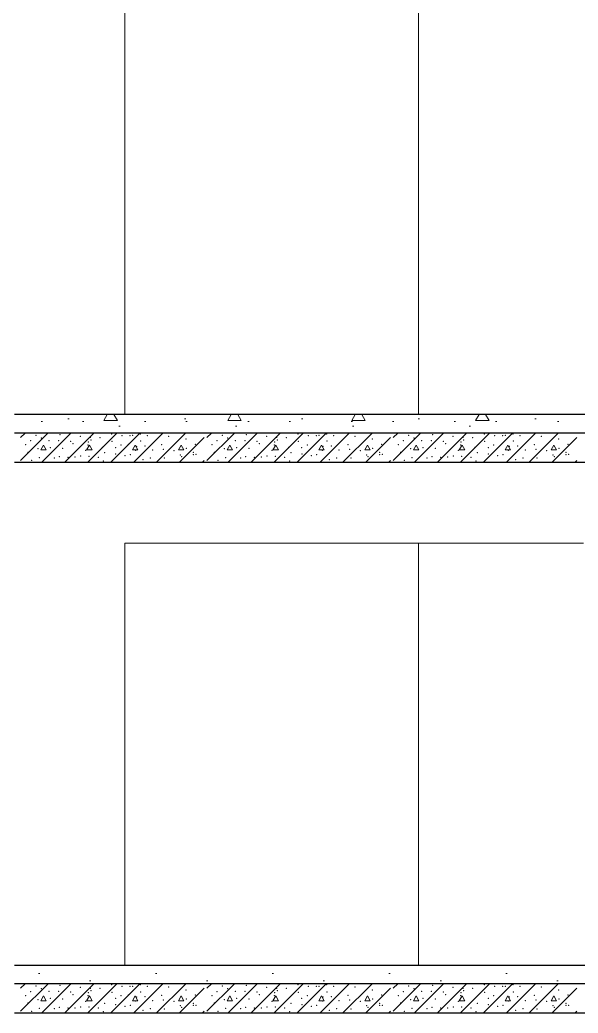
# Model space of a CAD drawing. Header units: millimetres. Extents: x 18162 to 7085488, y 72188 to 247925.
# Drawn here: x 4244242 to 4247283, y 125493 to 130903 of the extents above; entities that cross this region are included whole.
import ezdxf

# ---------------------------------------------------------------- set-up
doc = ezdxf.new("R2010")
doc.units = ezdxf.units.MM
doc.header["$MEASUREMENT"] = 0
doc.layers.add('Archicad Doors', color=7, linetype='Continuous')
doc.layers.add('Structural - Bearing', color=7, linetype='Continuous')
pattern_1 = [(0, (4294986.6, 104752.7), (0, 1169.134), [73.125, -601.875]), (0, (4295324.1, 105337.3), (0, 1169.134), [73.125, -601.875]), (60, (4294986.6, 104752.7), (-1012.5, 584.567), [73.125, -601.875]), (60, (4295661.6, 104752.7), (-1012.5, 584.567), [73.125, -601.875]), (120, (4295059.7, 104752.7), (1012.5, 584.567), [73.125, -601.875]), (120, (4295734.7, 104752.7), (1012.5, 584.567), [73.125, -601.875]), (0, (4294986.58, 104865.2), (0, 225), [0, -225, 0, -337.5]), (45, (4295099.08, 104865.2), (-159.099, 159.099), [0, -168.75, 0, -281.25])]

# ---------------------------------------------------------------- blocks, each defined once
blk = doc.blocks.new('*X1334', base_point=(4294986.6, 104752.7))
at = {"layer": 'Structural - Bearing', "color": 7, "linetype": 'Continuous', "lineweight": 9}
for p, q in [((4244245.4, 125628), (4244270.1, 125652.7)), ((4244245.4, 125503), (4244395.1, 125652.7)), ((4244360.1, 125492.7), (4244520.1, 125652.7)), ((4244485.1, 125492.7), (4244645.1, 125652.7)), ((4244610.1, 125492.7), (4244770.1, 125652.7)), ((4244735.1, 125492.7), (4244895.1, 125652.7)), ((4244860.1, 125492.7), (4245020.1, 125652.7)), ((4244985.1, 125492.7), (4245145.1, 125652.7)), ((4245260.5, 125628), (4245285.2, 125652.7)), ((4245260.5, 125503), (4245410.2, 125652.7)), ((4245375.2, 125492.7), (4245535.2, 125652.7)), ((4245500.2, 125492.7), (4245660.2, 125652.7)), ((4245625.2, 125492.7), (4245785.2, 125652.7)), ((4245750.2, 125492.7), (4245910.2, 125652.7)), ((4245875.2, 125492.7), (4246035.2, 125652.7)), ((4246000.2, 125492.7), (4246160.2, 125652.7)), ((4246275.7, 125628), (4246300.3, 125652.7)), ((4246275.7, 125503), (4246425.3, 125652.7)), ((4246390.3, 125492.7), (4246550.3, 125652.7)), ((4246515.3, 125492.7), (4246675.3, 125652.7)), ((4246640.3, 125492.7), (4246800.3, 125652.7)), ((4246765.3, 125492.7), (4246925.3, 125652.7)), ((4246890.3, 125492.7), (4247050.3, 125652.7)), ((4247015.3, 125492.7), (4247175.3, 125652.7)), ((4244355.3, 125560.4), (4244370.4, 125586.4)), ((4244370.4, 125586.4), (4244385.3, 125560.3)), ((4244605.3, 125560.4), (4244620.4, 125586.4)), ((4244620.4, 125586.4), (4244635.3, 125560.3)), ((4244855.3, 125560.4), (4244870.4, 125586.4)), ((4244870.4, 125586.4), (4244885.3, 125560.3)), ((4245105.3, 125560.4), (4245120.4, 125586.4)), ((4245110.1, 125492.7), (4245245.4, 125628)), ((4245120.4, 125586.4), (4245135.3, 125560.3)), ((4245370.4, 125560.4), (4245385.5, 125586.4)), ((4245385.5, 125586.4), (4245400.4, 125560.3)), ((4245620.4, 125560.4), (4245635.5, 125586.4)), ((4245635.5, 125586.4), (4245650.4, 125560.3)), ((4245870.4, 125560.4), (4245885.5, 125586.4)), ((4245885.5, 125586.4), (4245900.4, 125560.3)), ((4246120.4, 125560.4), (4246135.5, 125586.4)), ((4246125.2, 125492.7), (4246260.5, 125628)), ((4246135.5, 125586.4), (4246150.4, 125560.3)), ((4246385.5, 125560.4), (4246400.7, 125586.4)), ((4246400.7, 125586.4), (4246415.6, 125560.3)), ((4246635.5, 125560.4), (4246650.7, 125586.4)), ((4246650.7, 125586.4), (4246665.6, 125560.3)), ((4246885.5, 125560.4), (4246900.7, 125586.4)), ((4246900.7, 125586.4), (4246915.6, 125560.3)), ((4247135.5, 125560.4), (4247150.7, 125586.4)), ((4247140.3, 125492.7), (4247275.7, 125628)), ((4247150.7, 125586.4), (4247165.6, 125560.3)), ((4244385.3, 125560.3), (4244355.3, 125560.4)), ((4244635.3, 125560.3), (4244605.3, 125560.4)), ((4244885.3, 125560.3), (4244855.3, 125560.4)), ((4245135.3, 125560.3), (4245105.3, 125560.4)), ((4245400.4, 125560.3), (4245370.4, 125560.4)), ((4245650.4, 125560.3), (4245620.4, 125560.4)), ((4245900.4, 125560.3), (4245870.4, 125560.4)), ((4246150.4, 125560.3), (4246120.4, 125560.4)), ((4246415.6, 125560.3), (4246385.5, 125560.4)), ((4246665.6, 125560.3), (4246635.5, 125560.4)), ((4246915.6, 125560.3), (4246885.5, 125560.4)), ((4247165.6, 125560.3), (4247135.5, 125560.4)), ((4245235.1, 125492.7), (4245245.4, 125503)), ((4246250.2, 125492.7), (4246260.5, 125503)), ((4247265.3, 125492.7), (4247275.7, 125503))]:
    blk.add_line(p, q, dxfattribs=at)
for p in [(4244330.1, 125640.2), (4244460.2, 125644.1), (4244570.9, 125633.8), (4244742.1, 125647.1), (4244798.9, 125638.9), (4244841.2, 125637.8), (4244856.7, 125639.4), (4244898.4, 125647.1), (4244936.6, 125638.9), (4245052.1, 125634.7), (4245345.2, 125640.2), (4245475.3, 125644.1), (4245586, 125633.8), (4245757.2, 125647.1), (4245814, 125638.9), (4245856.3, 125637.8), (4245871.8, 125639.4), (4245913.5, 125647.1), (4245951.8, 125638.9), (4246067.2, 125634.7), (4246360.4, 125640.2), (4246490.4, 125644.1), (4246601.2, 125633.8), (4246772.3, 125647.1), (4246829.1, 125638.9), (4246871.5, 125637.8), (4246886.9, 125639.4), (4246928.6, 125647.1), (4246966.9, 125638.9), (4247082.4, 125634.7), (4244273.5, 125588.7), (4244300.5, 125610.2), (4244359.3, 125625.7), (4244400.8, 125611.6), (4244452.5, 125611.2), (4244518.2, 125607.3), (4244531.1, 125593.9), (4244612.1, 125587.4), (4244614, 125603.9), (4244624.9, 125628.6), (4244629.9, 125615), (4244678.9, 125627), (4244743.8, 125606.9), (4244792.4, 125587.4), (4244833.6, 125591.3), (4244878.7, 125579.7), (4244899.1, 125608.6), (4244923.8, 125581.6), (4245013.8, 125589.3), (4245147.2, 125619.3), (4245198.1, 125591.3), (4245288.6, 125588.7), (4245315.6, 125610.2), (4245374.4, 125625.7), (4245415.9, 125611.6), (4245467.6, 125611.2), (4245533.3, 125607.3), (4245546.2, 125593.9), (4245627.3, 125587.4), (4245629.2, 125603.9), (4245640, 125628.6), (4245645.1, 125615), (4245694.1, 125627), (4245759, 125606.9), (4245807.5, 125587.4), (4245848.8, 125591.3), (4245893.8, 125579.7), (4245914.2, 125608.6), (4245939, 125581.6), (4246028.9, 125589.3), (4246162.3, 125619.3), (4246213.2, 125591.3), (4246303.7, 125588.7), (4246330.7, 125610.2), (4246389.6, 125625.7), (4246431, 125611.6), (4246482.8, 125611.2), (4246548.4, 125607.3), (4246561.4, 125593.9), (4246642.4, 125587.4), (4246644.3, 125603.9), (4246655.1, 125628.6), (4246660.2, 125615), (4246709.2, 125627), (4246774.1, 125606.9), (4246822.7, 125587.4), (4246863.9, 125591.3), (4246909, 125579.7), (4246929.3, 125608.6), (4246954.1, 125581.6), (4247044, 125589.3), (4247177.4, 125619.3), (4247228.3, 125591.3), (4244286.4, 125548.2), (4244340.4, 125566.8), (4244408, 125572.6), (4244457.6, 125524.3), (4244475.6, 125569.4), (4244572.2, 125526.9), (4244600.1, 125557.5), (4244618.6, 125525.6), (4244691.3, 125573.9), (4244703.6, 125546.2), (4244762.8, 125573.3), (4244764.5, 125538.1), (4244815.2, 125529.2), (4244842.8, 125535.3), (4244873.5, 125559.1), (4244965.5, 125560.4), (4245023.4, 125564.7), (4245081.7, 125557.3), (4245115.6, 125532.7), (4245149.1, 125569.4), (4245187.4, 125546.7), (4245187.5, 125534.9), (4245201.3, 125535.9), (4245301.6, 125548.2), (4245355.5, 125566.8), (4245423.1, 125572.6), (4245472.7, 125524.3), (4245490.8, 125569.4), (4245587.3, 125526.9), (4245615.3, 125557.5), (4245633.7, 125525.6), (4245706.4, 125573.9), (4245718.7, 125546.2), (4245777.9, 125573.3), (4245779.6, 125538.1), (4245830.4, 125529.2), (4245858, 125535.3), (4245888.7, 125559.1), (4245980.6, 125560.4), (4246038.5, 125564.7), (4246096.9, 125557.3), (4246130.7, 125532.7), (4246164.3, 125569.4), (4246202.5, 125546.7), (4246202.6, 125534.9), (4246216.4, 125535.9), (4246316.7, 125548.2), (4246370.7, 125566.8), (4246438.3, 125572.6), (4246487.9, 125524.3), (4246505.9, 125569.4), (4246602.5, 125526.9), (4246630.4, 125557.5), (4246648.8, 125525.6), (4246721.6, 125573.9), (4246733.8, 125546.2), (4246793.1, 125573.3), (4246794.8, 125538.1), (4246845.5, 125529.2), (4246873.1, 125535.3), (4246903.8, 125559.1), (4246995.7, 125560.4), (4247053.7, 125564.7), (4247112, 125557.3), (4247145.9, 125532.7), (4247179.4, 125569.4), (4247217.6, 125546.7), (4247217.7, 125534.9), (4247231.5, 125535.9), (4244306.5, 125503.4), (4244347.9, 125518.9), (4244428.8, 125516.2), (4244495.1, 125501.9), (4244504.3, 125520.4), (4244542.2, 125521.4), (4244669.7, 125520.1), (4244696.2, 125500.6), (4244913, 125507.2), (4244952.5, 125517.3), (4245029.7, 125515.8), (4245122.4, 125523.5), (4245321.6, 125503.4), (4245363.1, 125518.9), (4245444, 125516.2), (4245510.2, 125501.9), (4245519.4, 125520.4), (4245557.3, 125521.4), (4245684.8, 125520.1), (4245711.4, 125500.6), (4245928.2, 125507.2), (4245967.6, 125517.3), (4246044.9, 125515.8), (4246137.6, 125523.5), (4246336.8, 125503.4), (4246378.2, 125518.9), (4246459.1, 125516.2), (4246525.3, 125501.9), (4246534.6, 125520.4), (4246572.4, 125521.4), (4246699.9, 125520.1), (4246726.5, 125500.6), (4246943.3, 125507.2), (4246982.7, 125517.3), (4247060, 125515.8), (4247152.7, 125523.5)]:
    blk.add_point(p, dxfattribs=at)
blk = doc.blocks.new('*X1347', base_point=(4294986.6, 104752.7))
at = {"layer": 'Structural - Bearing', "color": 7, "linetype": 'Continuous', "lineweight": 9}
for p, q in [((4244245.4, 128628.1), (4244270, 128652.7)), ((4244245.4, 128503.1), (4244395, 128652.7)), ((4244360, 128492.7), (4244520, 128652.7)), ((4244485, 128492.7), (4244645, 128652.7)), ((4244610, 128492.7), (4244770, 128652.7)), ((4244735, 128492.7), (4244895, 128652.7)), ((4244860, 128492.7), (4245020, 128652.7)), ((4244985, 128492.7), (4245145, 128652.7)), ((4245110, 128492.7), (4245245.4, 128628.1)), ((4245260.5, 128628.1), (4245285.2, 128652.7)), ((4245260.5, 128503.1), (4245410.2, 128652.7)), ((4245375.2, 128492.7), (4245535.2, 128652.7)), ((4245500.2, 128492.7), (4245660.2, 128652.7)), ((4245625.2, 128492.7), (4245785.2, 128652.7)), ((4245750.2, 128492.7), (4245910.2, 128652.7)), ((4245875.2, 128492.7), (4246035.2, 128652.7)), ((4246000.2, 128492.7), (4246160.2, 128652.7)), ((4246125.2, 128492.7), (4246260.5, 128628.1)), ((4246275.7, 128628.1), (4246300.3, 128652.7)), ((4246275.7, 128503.1), (4246425.3, 128652.7)), ((4246390.3, 128492.7), (4246550.3, 128652.7)), ((4246515.3, 128492.7), (4246675.3, 128652.7)), ((4246640.3, 128492.7), (4246800.3, 128652.7)), ((4246765.3, 128492.7), (4246925.3, 128652.7)), ((4246890.3, 128492.7), (4247050.3, 128652.7)), ((4247015.3, 128492.7), (4247175.3, 128652.7)), ((4247140.3, 128492.7), (4247275.7, 128628.1)), ((4244355.3, 128560.4), (4244370.4, 128586.4)), ((4244385.3, 128560.4), (4244355.3, 128560.4)), ((4244370.4, 128586.4), (4244385.3, 128560.4)), ((4244605.3, 128560.4), (4244620.4, 128586.4)), ((4244635.3, 128560.4), (4244605.3, 128560.4)), ((4244620.4, 128586.4), (4244635.3, 128560.4)), ((4244855.3, 128560.4), (4244870.4, 128586.4)), ((4244885.3, 128560.4), (4244855.3, 128560.4)), ((4244870.4, 128586.4), (4244885.3, 128560.4)), ((4245105.3, 128560.4), (4245120.4, 128586.4)), ((4245135.3, 128560.4), (4245105.3, 128560.4)), ((4245120.4, 128586.4), (4245135.3, 128560.4)), ((4245370.4, 128560.4), (4245385.5, 128586.4)), ((4245400.4, 128560.4), (4245370.4, 128560.4)), ((4245385.5, 128586.4), (4245400.4, 128560.4)), ((4245620.4, 128560.4), (4245635.5, 128586.4)), ((4245650.4, 128560.4), (4245620.4, 128560.4)), ((4245635.5, 128586.4), (4245650.4, 128560.4)), ((4245870.4, 128560.4), (4245885.5, 128586.4)), ((4245900.4, 128560.4), (4245870.4, 128560.4)), ((4245885.5, 128586.4), (4245900.4, 128560.4)), ((4246120.4, 128560.4), (4246135.5, 128586.4)), ((4246150.4, 128560.4), (4246120.4, 128560.4)), ((4246135.5, 128586.4), (4246150.4, 128560.4)), ((4246385.5, 128560.4), (4246400.7, 128586.4)), ((4246415.6, 128560.4), (4246385.5, 128560.4)), ((4246400.7, 128586.4), (4246415.6, 128560.4)), ((4246635.5, 128560.4), (4246650.7, 128586.4)), ((4246665.6, 128560.4), (4246635.5, 128560.4)), ((4246650.7, 128586.4), (4246665.6, 128560.4)), ((4246885.5, 128560.4), (4246900.7, 128586.4)), ((4246915.6, 128560.4), (4246885.5, 128560.4)), ((4246900.7, 128586.4), (4246915.6, 128560.4)), ((4247135.5, 128560.4), (4247150.7, 128586.4)), ((4247165.6, 128560.4), (4247135.5, 128560.4)), ((4247150.7, 128586.4), (4247165.6, 128560.4)), ((4245235, 128492.7), (4245245.4, 128503.1)), ((4246250.2, 128492.7), (4246260.5, 128503.1)), ((4247265.3, 128492.7), (4247275.7, 128503.1))]:
    blk.add_line(p, q, dxfattribs=at)
for p in [(4244300.5, 128610.2), (4244330.1, 128640.3), (4244359.3, 128625.8), (4244400.8, 128611.6), (4244452.5, 128611.3), (4244460.2, 128644.1), (4244570.9, 128633.8), (4244624.9, 128628.6), (4244629.9, 128615.1), (4244678.9, 128627.1), (4244742.1, 128647.1), (4244798.9, 128639), (4244841.2, 128637.9), (4244856.7, 128639.4), (4244898.4, 128647.2), (4244899.1, 128608.6), (4244936.6, 128639), (4245052.1, 128634.8), (4245147.2, 128619.4), (4245315.6, 128610.2), (4245345.2, 128640.3), (4245374.4, 128625.8), (4245415.9, 128611.6), (4245467.6, 128611.3), (4245475.3, 128644.1), (4245586, 128633.8), (4245640, 128628.6), (4245645.1, 128615.1), (4245694.1, 128627.1), (4245757.2, 128647.1), (4245814, 128639), (4245856.3, 128637.9), (4245871.8, 128639.4), (4245913.5, 128647.2), (4245914.2, 128608.6), (4245951.8, 128639), (4246067.2, 128634.8), (4246162.3, 128619.4), (4246330.7, 128610.2), (4246360.4, 128640.3), (4246389.6, 128625.8), (4246431, 128611.6), (4246482.8, 128611.3), (4246490.4, 128644.1), (4246601.2, 128633.8), (4246655.1, 128628.6), (4246660.2, 128615.1), (4246709.2, 128627.1), (4246772.3, 128647.1), (4246829.1, 128639), (4246871.5, 128637.9), (4246886.9, 128639.4), (4246928.6, 128647.2), (4246929.3, 128608.6), (4246966.9, 128639), (4247082.4, 128634.8), (4247177.4, 128619.4), (4244273.5, 128588.8), (4244340.4, 128566.9), (4244408, 128572.7), (4244475.6, 128569.4), (4244518.2, 128607.4), (4244531.1, 128593.9), (4244600.1, 128557.5), (4244612.1, 128587.5), (4244614, 128603.9), (4244691.3, 128574), (4244743.8, 128607), (4244762.8, 128573.3), (4244792.4, 128587.5), (4244833.6, 128591.3), (4244873.5, 128559.1), (4244878.7, 128579.7), (4244923.8, 128581.6), (4244965.5, 128560.4), (4245013.8, 128589.4), (4245023.4, 128564.7), (4245081.7, 128557.4), (4245149.1, 128569.4), (4245198.1, 128591.3), (4245288.6, 128588.8), (4245355.5, 128566.9), (4245423.1, 128572.7), (4245490.8, 128569.4), (4245533.3, 128607.4), (4245546.2, 128593.9), (4245615.3, 128557.5), (4245627.3, 128587.5), (4245629.2, 128603.9), (4245706.4, 128574), (4245759, 128607), (4245777.9, 128573.3), (4245807.5, 128587.5), (4245848.8, 128591.3), (4245888.7, 128559.1), (4245893.8, 128579.7), (4245939, 128581.6), (4245980.6, 128560.4), (4246028.9, 128589.4), (4246038.5, 128564.7), (4246096.9, 128557.4), (4246164.3, 128569.4), (4246213.2, 128591.3), (4246303.7, 128588.8), (4246370.7, 128566.9), (4246438.3, 128572.7), (4246505.9, 128569.4), (4246548.4, 128607.4), (4246561.4, 128593.9), (4246630.4, 128557.5), (4246642.4, 128587.5), (4246644.3, 128603.9), (4246721.6, 128574), (4246774.1, 128607), (4246793.1, 128573.3), (4246822.7, 128587.5), (4246863.9, 128591.3), (4246903.8, 128559.1), (4246909, 128579.7), (4246954.1, 128581.6), (4246995.7, 128560.4), (4247044, 128589.4), (4247053.7, 128564.7), (4247112, 128557.4), (4247179.4, 128569.4), (4247228.3, 128591.3), (4244286.4, 128548.3), (4244306.5, 128503.5), (4244347.9, 128518.9), (4244428.8, 128516.3), (4244457.6, 128524.4), (4244495.1, 128501.9), (4244504.3, 128520.5), (4244542.2, 128521.4), (4244572.2, 128526.9), (4244618.6, 128525.7), (4244669.7, 128520.2), (4244696.2, 128500.7), (4244703.6, 128546.3), (4244764.5, 128538.2), (4244815.2, 128529.3), (4244842.8, 128535.4), (4244913, 128507.3), (4244952.5, 128517.4), (4245029.7, 128515.8), (4245115.6, 128532.7), (4245122.4, 128523.5), (4245187.4, 128546.7), (4245187.5, 128534.9), (4245201.3, 128535.9), (4245301.6, 128548.3), (4245321.6, 128503.5), (4245363.1, 128518.9), (4245444, 128516.3), (4245472.7, 128524.4), (4245510.2, 128501.9), (4245519.4, 128520.5), (4245557.3, 128521.4), (4245587.3, 128526.9), (4245633.7, 128525.7), (4245684.8, 128520.2), (4245711.4, 128500.7), (4245718.7, 128546.3), (4245779.6, 128538.2), (4245830.4, 128529.3), (4245858, 128535.4), (4245928.2, 128507.3), (4245967.6, 128517.4), (4246044.9, 128515.8), (4246130.7, 128532.7), (4246137.6, 128523.5), (4246202.5, 128546.7), (4246202.6, 128534.9), (4246216.4, 128535.9), (4246316.7, 128548.3), (4246336.8, 128503.5), (4246378.2, 128518.9), (4246459.1, 128516.3), (4246487.9, 128524.4), (4246525.3, 128501.9), (4246534.6, 128520.5), (4246572.4, 128521.4), (4246602.5, 128526.9), (4246648.8, 128525.7), (4246699.9, 128520.2), (4246726.5, 128500.7), (4246733.8, 128546.3), (4246794.8, 128538.2), (4246845.5, 128529.3), (4246873.1, 128535.4), (4246943.3, 128507.3), (4246982.7, 128517.4), (4247060, 128515.8), (4247145.9, 128532.7), (4247152.7, 128523.5), (4247217.6, 128546.7), (4247217.7, 128534.9), (4247231.5, 128535.9)]:
    blk.add_point(p, dxfattribs=at)

msp = doc.modelspace()

# ---------------------------------------------------------------- hatches: boundary and pattern name
at = {"layer": 'Structural - Bearing', "linetype": 'Continuous', "lineweight": 9}
h = msp.add_hatch(dxfattribs=at)
h.set_pattern_fill('Lightweight_Concrete_0003', style=0, pattern_type=2)
h.set_pattern_definition(pattern_1)
h.paths.add_polyline_path([(4244213.1, 128752.7), (4244213.1, 128652.7), (4247713.1, 128652.7), (4247713.1, 128752.7)])
h = msp.add_hatch(dxfattribs=at)
h.set_pattern_fill('Lightweight_Concrete_0003', style=0, pattern_type=2)
h.set_pattern_definition(pattern_1)
h.paths.add_polyline_path([(4244213.1, 125752.7), (4244213.1, 125652.7), (4247713.1, 125652.7), (4247713.1, 125752.7)])

# ---------------------------------------------------------------- linework, layer by layer
at = {"layer": 'Archicad Doors', "color": 7, "linetype": 'Continuous', "lineweight": 9}
for p, q in [((4244813.1, 128752.7), (4244813.1, 131052.7)), ((4244813.1, 125752.7), (4244813.1, 128052.7)), ((4244813.1, 128052.7), (4247313.1, 128052.7))]:
    msp.add_line(p, q, dxfattribs=at)
at = {"layer": 'Structural - Bearing', "color": 7, "linetype": 'Continuous', "lineweight": 9}
for p, q in [((4246413.1, 128752.7), (4246413.1, 131052.7)), ((4246413.1, 125752.7), (4246413.1, 128052.7))]:
    msp.add_line(p, q, dxfattribs=at)
at = {"layer": 'Structural - Bearing', "color": 7, "linetype": 'Continuous', "lineweight": 25}
for p, q in [((4247713.1, 128752.7), (4244213.1, 128752.7)), ((4247713.1, 128492.7), (4244213.1, 128492.7)), ((4247713.1, 125752.7), (4244213.1, 125752.7)), ((4247713.1, 125492.7), (4244213.1, 125492.7))]:
    msp.add_line(p, q, dxfattribs=at)
at = {"layer": 'Structural - Bearing', "color": 7, "linetype": 'Continuous', "lineweight": 25, "flags": 128}
for points in [[(4250513.1, 128652.7), (4247813.1, 128652.7), (4247713.1, 128652.7), (4244213.1, 128652.7)], [(4250513.1, 125652.7), (4247813.1, 125652.7), (4247713.1, 125652.7), (4244213.1, 125652.7)]]:
    msp.add_lwpolyline(points, dxfattribs=at)

# ---------------------------------------------------------------- block references
at = {"layer": 'Structural - Bearing', "lineweight": 0}
for name in ['*X1347', '*X1334']:
    msp.add_blockref(name, (4294986.6, 104752.7), dxfattribs=at)

doc.saveas('drawing.dxf')
